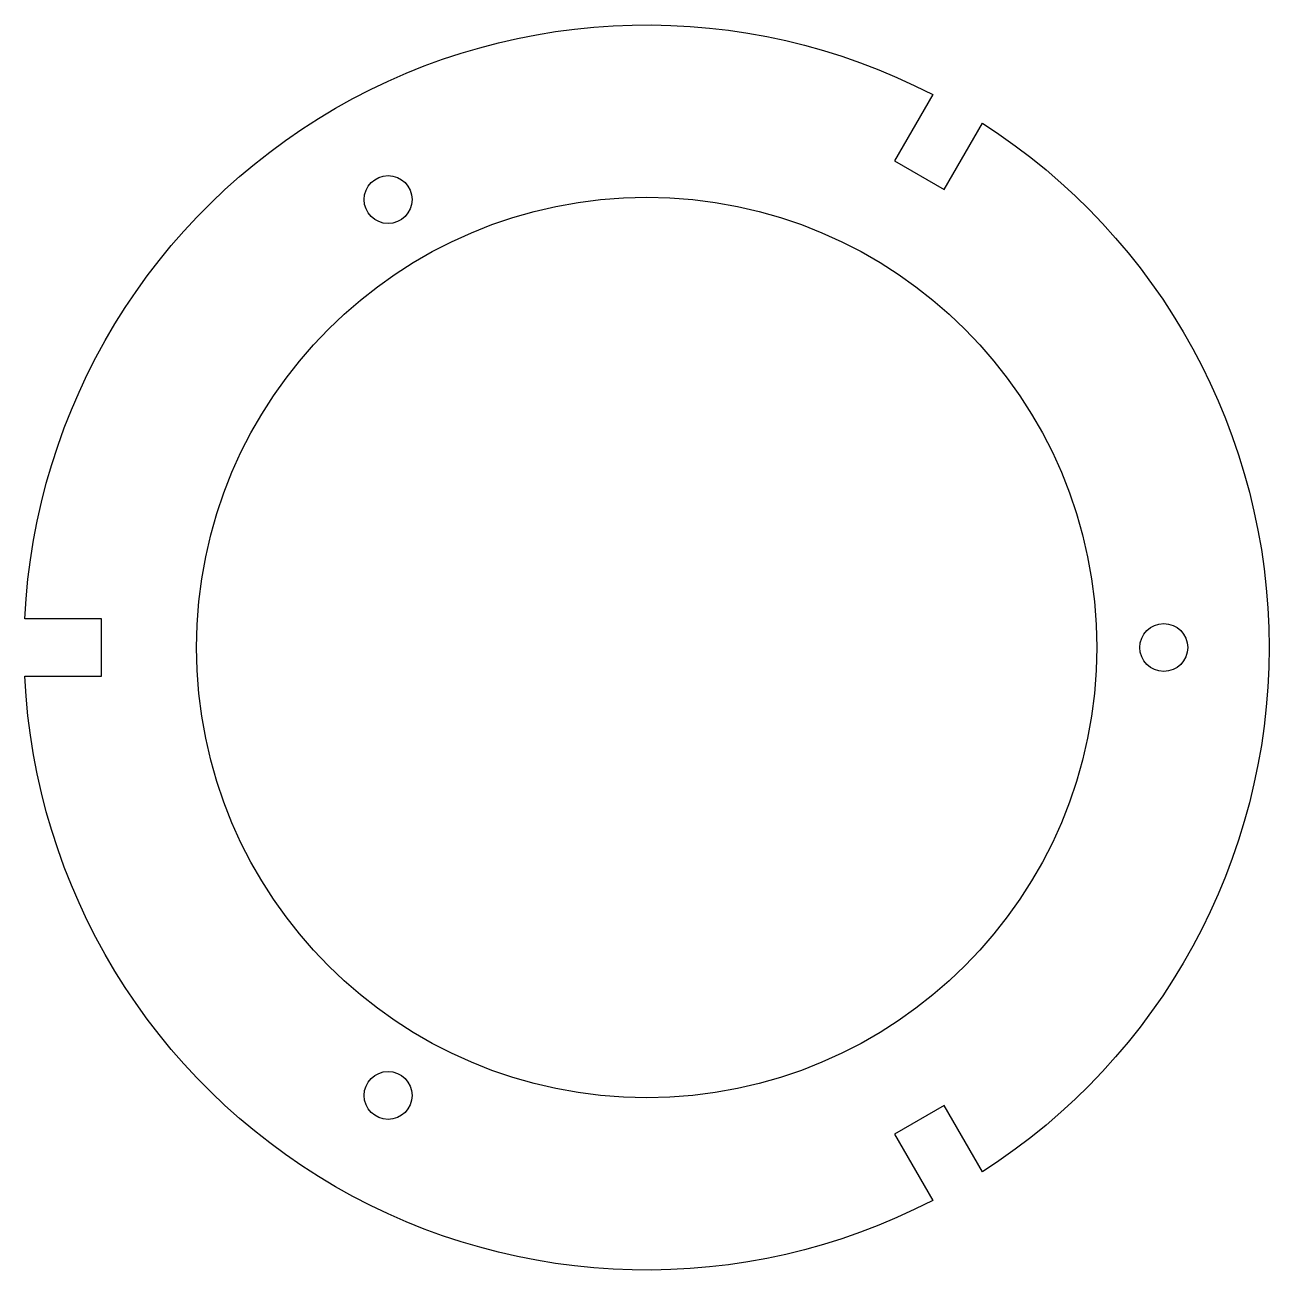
# Model space of a CAD drawing. Header units: millimetres. Extents: x -32.5 to 32.5, y -32.5 to 32.5.
import ezdxf

# ---------------------------------------------------------------- set-up
doc = ezdxf.new("R2010")
doc.units = ezdxf.units.MM
doc.layers.get('0').update_dxf_attribs({"linetype": 'CONTINUOUS'})

msp = doc.modelspace()

# ---------------------------------------------------------------- linework, layer by layer
msp.add_lwpolyline([(-28.465, 1.5), (-32.465, 1.5, -0.54697), (14.934, 28.866), (12.934, 25.402), (15.532, 23.902), (17.532, 27.366, -0.54697), (17.532, -27.366), (15.532, -23.902), (12.934, -25.402), (14.934, -28.866, -0.54697), (-32.465, -1.5), (-28.465, -1.5)], format="xyb", close=True)
for centre, radius in [((-13.5, 23.383), 1.25), ((0, 0), 23.5), ((27, 0), 1.25), ((-13.5, -23.383), 1.25)]:
    msp.add_circle(centre, radius)

doc.saveas('drawing.dxf')
